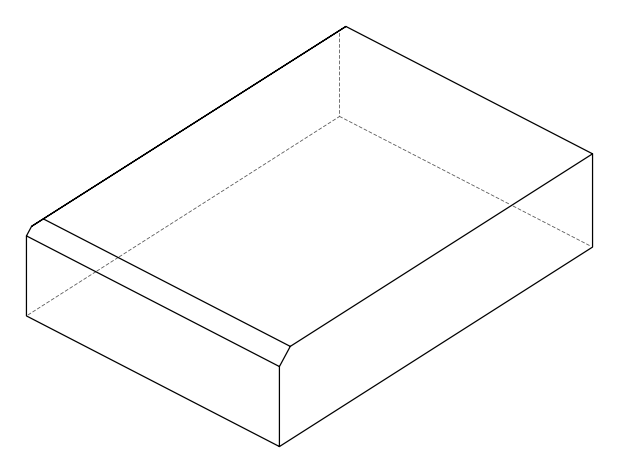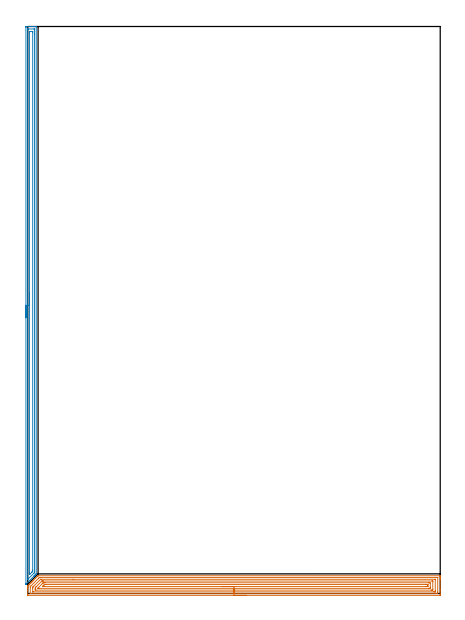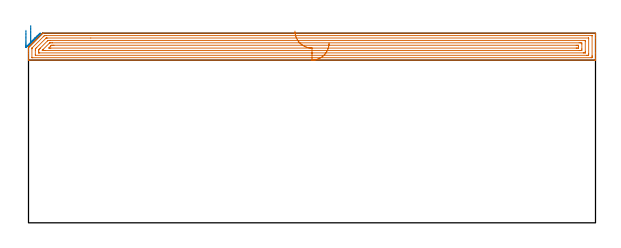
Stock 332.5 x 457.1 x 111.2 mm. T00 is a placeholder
(PLAN: 2 operations, 0 tool changes, 27.1 min)
(1 AREA_MILL | FG_CHAMFER_SURFACE | UGT0205_001 | 16.13 min | 41501 mm3)
(2 AREA_MILL_1 | FG_CHAMFER_SURFACE_1 | UGT0205_001 | 10.93 min | 15297 mm3)
(TOOL UGT0205_001 | Chamfer Mill 20 x 3 x 45 deg. | D20 FL50 Z2)
(OP 1 AREA_MILL)
G17 G21 G94 G90
T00 M6
G54
G17 G0 G90 X176.25 Y-1.5 S1061 M3
G43 Z121.2 H0
Z105.4
G94 G1 X176.212 Z104.528 F250.
X176.098 Z103.664
X175.909 Z102.812
X175.647 Z101.98
X175.313 Z101.174
X174.91 Z100.4
X174.441 Z99.664
X173.91 Z98.972
X173.321 Z98.329
X172.678 Z97.74
X171.986 Z97.209
X171.25 Z96.74
X170.476 Z96.337
X169.67 Z96.003
X168.838 Z95.741
X167.986 Z95.552
X167.122 Z95.438
X166.25 Z95.4
X0.612 Y-1.499 Z95.401
X0.186 Y-1.495 Z95.403
X0.01 Y-1.492 Z95.405
X0. Y-1.076 Z95.821
Y2.442 Z99.337
Y3.875 Z100.772
Y4.201 Z101.097
Y4.854 Z101.753
Y5.762 Z102.661
X0.002 Y5.96 Z102.86
X0.003 Y5.993 Z102.892
X0.017 Y6.017 Z102.916
X0.194 Y6.194 Z103.093
X0.252 Y6.253 Z103.15
X0.314 Y6.315 Z103.214
X0.482 Y6.483 Z103.382
X0.545 Y6.547 Z103.443
X0.612 Y6.612 Z103.511
X0.771 Y6.772 Z103.671
X0.838 Y6.84 Z103.736
X1.484 Y7.484 Z104.383
X1.718 Y7.719 Z104.615
X2.325 Y8.325 Z105.225
X2.398 Y8.398 Z105.297
X2.597 Y8.599 Z105.495
X3.166 Y9.166 Z106.066
X3.291 Y9.292 Z106.19
X3.476 Y9.478 Z106.374
X4.008 Y10.008 Z106.908
X4.356 Y10.358 Z107.254
X7.983 Y13.984 Z110.88
X8.305 Y14.297 Z111.188
X8.648 Y14.3 Z111.2
X332.334
X332.49 Y14.294 Z111.193
X332.5 Y13.985 Z110.885
Y13.649 Z110.548
Y12.996 Z109.891
Y11.791 Z108.687
Y11.237 Z108.131
Y2.719 Z99.616
Y-0.799 Z96.098
X332.496 Y-1.076 Z95.822
X332.49 Y-1.492 Z95.406
X332.314 Y-1.495 Z95.403
X331.888 Y-1.5 Z95.4
X166.25
Y-0.086 Z96.814
X2.398 Y-0.085 Z96.815
X2.285
X2.037 Y-0.08 Z96.82
X2.013 Y-0.079 Z96.821
X2.008 Y-0.062 Z96.838
X2.003 Y-0.031 Z96.869
X2.001 Y-0.001 Z96.899
Y5.081 Z101.981
X2.004 Y5.468 Z102.368
X2.01 Y5.527 Z102.427
X2.032 Y5.57 Z102.47
X2.112 Y5.653 Z102.553
X2.398 Y5.948 Z102.848
X8.648 Y12.199 Z109.099
X9.053 Y12.597 Z109.497
X9.221 Y12.759 Z109.659
X9.351 Y12.879 Z109.779
X9.541 Y12.883 Z109.783
X9.655 Y12.885 Z109.785
X10.434 Y12.886 Z109.786
X330.102 Y12.885 Z109.785
X330.215
X330.463 Y12.88 Z109.78
X330.487 Y12.879 Z109.779
X330.492 Y12.862 Z109.762
X330.497 Y12.831 Z109.731
X330.499 Y12.801 Z109.701
X330.5 Y1.171 Z98.071
X330.498 Y0.683 Z97.583
X330.495 Y0.296 Z97.196
X330.483 Y-0.079 Z96.821
X330.102 Y-0.084 Z96.816
X329.989 Y-0.085 Z96.815
X166.25 Y-0.086 Z96.814
Y1.328 Z98.228
X4.184 Y1.329 Z98.229
X4.105 Y1.331 Z98.231
X4.042 Y1.334 Z98.234
X4.01 Y1.336 Z98.236
X4.008 Y1.382 Z98.282
X4.003 Y1.563 Z98.463
X4. Y1.743 Z98.643
X4.001 Y4.381 Z101.281
X4.01 Y5.081 Z101.981
X4.087 Y5.176 Z102.076
X4.184 Y5.281 Z102.181
X4.525 Y5.625 Z102.525
X4.859 Y5.96 Z102.86
X10.137 Y11.237 Z108.137
X10.287 Y11.383 Z108.283
X10.34 Y11.431 Z108.331
X10.38 Y11.464 Z108.364
X10.434 Y11.466 Z108.366
X11.09 Y11.471 Z108.371
X36.538 Y11.472 Z108.372
X328.316 Y11.471 Z108.371
X328.395 Y11.469 Z108.369
X328.458 Y11.466 Z108.366
X328.49 Y11.464 Z108.364
X328.492 Y11.418 Z108.318
X328.497 Y11.237 Z108.137
X328.5 Y11.057 Z107.957
Y2.261 Z99.161
X328.496 Y1.563 Z98.463
X328.493 Y1.388 Z98.288
X328.485 Y1.335 Z98.235
X328.435 Y1.333 Z98.233
X328.316 Y1.331 Z98.231
X327.661 Y1.329 Z98.229
X327.423 Y1.328 Z98.228
X166.25
Y2.743 Z99.643
X6.557
X6.131 Y2.747 Z99.647
X6.041 Y2.75 Z99.65
X6.01 Y2.753 Z99.653
X6.007 Y2.796 Z99.696
X6.004 Y2.895 Z99.795
X6. Y3.292 Z100.192
Y4.171 Z101.071
X6.001 Y4.201 Z101.101
X6.01 Y4.624 Z101.524
X6.207 Y4.847 Z101.747
X6.434 Y5.081 Z101.981
X6.645 Y5.295 Z102.195
X6.863 Y5.514 Z102.414
X11.076 Y9.726 Z106.626
X11.327 Y9.974 Z106.874
X11.409 Y10.049 Z106.949
X11.48 Y10.051 Z106.951
X11.635 Y10.055 Z106.955
X12.22 Y10.057 Z106.957
X12.525
X325.943
X326.369 Y10.053 Z106.953
X326.459 Y10.05 Z106.95
X326.49 Y10.047 Z106.947
X326.493 Y10.004 Z106.904
X326.496 Y9.905 Z106.805
X326.5 Y9.508 Z106.408
Y3.322 Z100.222
X326.493 Y2.897 Z99.797
X326.49 Y2.791 Z99.691
X326.484 Y2.749 Z99.649
X326.421 Y2.748 Z99.648
X326.223 Y2.745 Z99.645
X325.637 Y2.743 Z99.643
X325.332
X166.25
Y4.157 Z101.057
X9.586
X8.692 Y4.158 Z101.058
X8.648 Y4.16 Z101.06
X8.012 Y4.201 Z101.101
X8.324 Y4.521 Z101.421
X8.648 Y4.85 Z101.75
X12.22 Y8.421 Z105.321
X12.312 Y8.509 Z105.409
X12.409 Y8.599 Z105.499
X13.071 Y8.64 Z105.54
X13.113 Y8.642 Z105.542
X13.961 Y8.643 Z105.543
X322.914
X323.808 Y8.642 Z105.542
X323.852 Y8.64 Z105.54
X324.49 Y8.599 Z105.499
X324.499 Y7.961 Z104.861
X324.5 Y5.081 Z101.981
X324.497 Y4.445 Z101.345
X324.49 Y4.201 Z101.101
X323.894 Y4.16 Z101.06
X323.852 Y4.159 Z101.059
X323.004 Y4.157 Z101.057
X166.25
Y5.571 Z102.471
X13.113
X12.614 Y5.572 Z102.472
X12.22 Y5.575 Z102.475
X11.844 Y5.578 Z102.478
X12.208 Y5.96 Z102.86
X12.214 Y5.966 Z102.866
X13.087 Y6.84 Z103.74
X13.113 Y6.865 Z103.765
X13.408 Y7.149 Z104.049
X13.491 Y7.222 Z104.122
X13.615 Y7.225 Z104.125
X14.006 Y7.227 Z104.127
X14.504 Y7.229 Z104.129
X14.899
X321.173
X321.672 Y7.228 Z104.128
X322.066 Y7.226 Z104.126
X322.459 Y7.222 Z104.122
X322.49 Y7.212 Z104.112
X322.494 Y7.172 Z104.072
X322.497 Y7.096 Z103.996
X322.499 Y6.982 Z103.882
X322.5 Y6.84 Z103.74
Y6.412 Z103.312
X322.499 Y5.96 Z102.86
X322.498 Y5.746 Z102.646
X322.494 Y5.64 Z102.54
X322.49 Y5.588 Z102.488
X322.481 Y5.578 Z102.478
X322.456 Y5.576 Z102.476
X322.066 Y5.573 Z102.473
X321.568 Y5.571 Z102.471
X321.173
X166.25
X165.378 Z102.509
X164.513 Z102.623
X163.662 Z102.812
X162.83 Z103.074
X162.024 Z103.408
X161.25 Z103.811
X160.514 Z104.28
X159.822 Z104.811
X159.179 Z105.4
X158.59 Z106.043
X158.058 Z106.735
X157.59 Z107.471
X157.187 Z108.245
X156.853 Z109.051
X156.591 Z109.883
X156.402 Z110.735
X156.288 Z111.6
X156.25 Z112.471
G0 Z121.2
M5
M2
(OP 2 AREA_MILL_1)
G17 G21 G94 G90
T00 M6
G54
G17 G0 G90 X-1.5 Y222.3 S1061 M3
G43 Z121.2 H0
Z112.9
G94 G1 Y222.338 Z112.028 F250.
Y222.452 Z111.164
Y222.641 Z110.312
Y222.903 Z109.48
Y223.237 Z108.674
Y223.64 Z107.9
Y224.108 Z107.164
Y224.639 Z106.472
Y225.229 Z105.829
Y225.872 Z105.24
Y226.564 Z104.708
Y227.3 Z104.24
Y228.074 Z103.837
Y228.88 Z103.503
Y229.712 Z103.241
Y230.563 Z103.052
Y231.428 Z102.938
Y232.3 Z102.9
Y456.485
X-1.496 Y456.794 Z102.902
X-1.492 Y457.09 Z102.906
X-1.191 Y457.1 Z103.206
X3.541 Z107.935
X4.095 Z108.492
X4.432 Z108.828
X4.986 Z109.383
X5.323 Z109.718
X5.997 Z110.396
X6.357 Z110.757
X6.749 Y457.092 Z111.141
X6.797 Y457.09 Z111.188
X6.8 Y456.931 Z111.2
Y16.14
X6.803 Y15.812 Z111.197
X6.532 Y15.532 Z110.932
X6.214 Y15.213 Z110.611
X6.168 Y15.167 Z110.567
X5.963 Y14.963 Z110.362
X5.917 Y14.916 Z110.314
X5.871 Y14.871 Z110.27
X5.666 Y14.665 Z110.064
X5.62 Y14.619 Z110.017
X5.575 Y14.575 Z109.974
X5.368 Y14.367 Z109.767
X5.323 Y14.322 Z109.72
X5.279 Y14.278 Z109.678
X5.07 Y14.07 Z109.469
X5.026 Y14.025 Z109.423
X4.982 Y13.982 Z109.381
X4.772 Y13.772 Z109.171
X-0.914 Y8.085 Z103.484
X-1.002 Y7.998 Z103.398
X-1.182 Y7.817 Z103.217
X-1.36 Y7.639 Z103.038
X-1.483 Y7.52 Z102.915
X-1.495 Y7.517 Z102.903
X-1.499 Y7.52 Z102.899
X-1.5 Y232.3 Z102.9
X-0.086 Z104.314
X-0.085 Y454.761 Z104.315
X-0.084 Y454.824 Z104.316
X-0.079 Y454.948 Z104.321
X-0.067 Y455.09 Z104.333
X-0.023 Y455.092 Z104.377
X0.468 Y455.099 Z104.868
X4.923 Z109.323
X5.323 Y455.092 Z109.723
X5.374 Y455.09 Z109.774
X5.381 Y454.886 Z109.781
X5.385 Y454.761 Z109.785
X5.386 Y451.224 Z109.786
X5.385 Y17.047 Z109.785
X5.384 Y16.986 Z109.784
X5.38 Y16.922 Z109.78
X5.371 Y16.833 Z109.771
X5.323 Y16.78 Z109.723
X5.013 Y16.464 Z109.413
X4.704 Y16.154 Z109.104
X0.107 Y11.557 Z104.507
X-0.023 Y11.429 Z104.377
X-0.068 Y11.388 Z104.332
X-0.076 Y11.383 Z104.324
X-0.08 Y11.417 Z104.32
X-0.084 Y11.499 Z104.316
X-0.086 Y11.751 Z104.314
Y232.3
X1.328 Z105.728
X1.329 Y452.45 Z105.729
Y452.912
X1.331 Y453.02 Z105.731
X1.334 Y453.072 Z105.734
X1.336 Y453.09 Z105.736
X1.384 Y453.093 Z105.784
X1.572 Y453.099 Z105.972
X3.729 Z108.129
X3.854 Y453.096 Z108.254
X3.953 Y453.09 Z108.353
X3.966 Y453.086 Z108.366
X3.968 Y453.079 Z108.368
X3.97 Y453.056 Z108.37
X3.971 Y452.912 Z108.371
Y452.48
Y18.833
X3.97 Y18.403 Z108.37
X3.966 Y17.94 Z108.366
X3.965 Y17.89 Z108.365
X3.936 Y17.847 Z108.336
X3.872 Y17.777 Z108.272
X3.789 Y17.691 Z108.189
X3.541 Y17.44 Z107.941
X3.345 Y17.244 Z107.745
X1.759 Y15.658 Z106.159
X1.56 Y15.46 Z105.96
X1.358 Y15.261 Z105.758
X1.35 Y15.26 Z105.75
X1.335 Y15.261 Z105.735
X1.334 Y15.292 Z105.734
X1.33 Y15.69 Z105.73
X1.329 Y16.154 Z105.729
X1.328 Y16.585 Z105.728
Y232.3
Y233.171 Z105.766
Y234.036 Z105.88
Y234.888 Z106.069
Y235.72 Z106.332
Y236.526 Z106.665
Y237.3 Z107.068
Y238.036 Z107.537
Y238.728 Z108.068
Y239.371 Z108.657
Y239.96 Z109.301
Y240.491 Z109.993
Y240.96 Z110.728
Y241.363 Z111.502
Y241.697 Z112.308
Y241.959 Z113.14
Y242.148 Z113.992
Y242.262 Z114.857
Y242.3 Z115.728
G0 Z121.2
M5
M2
